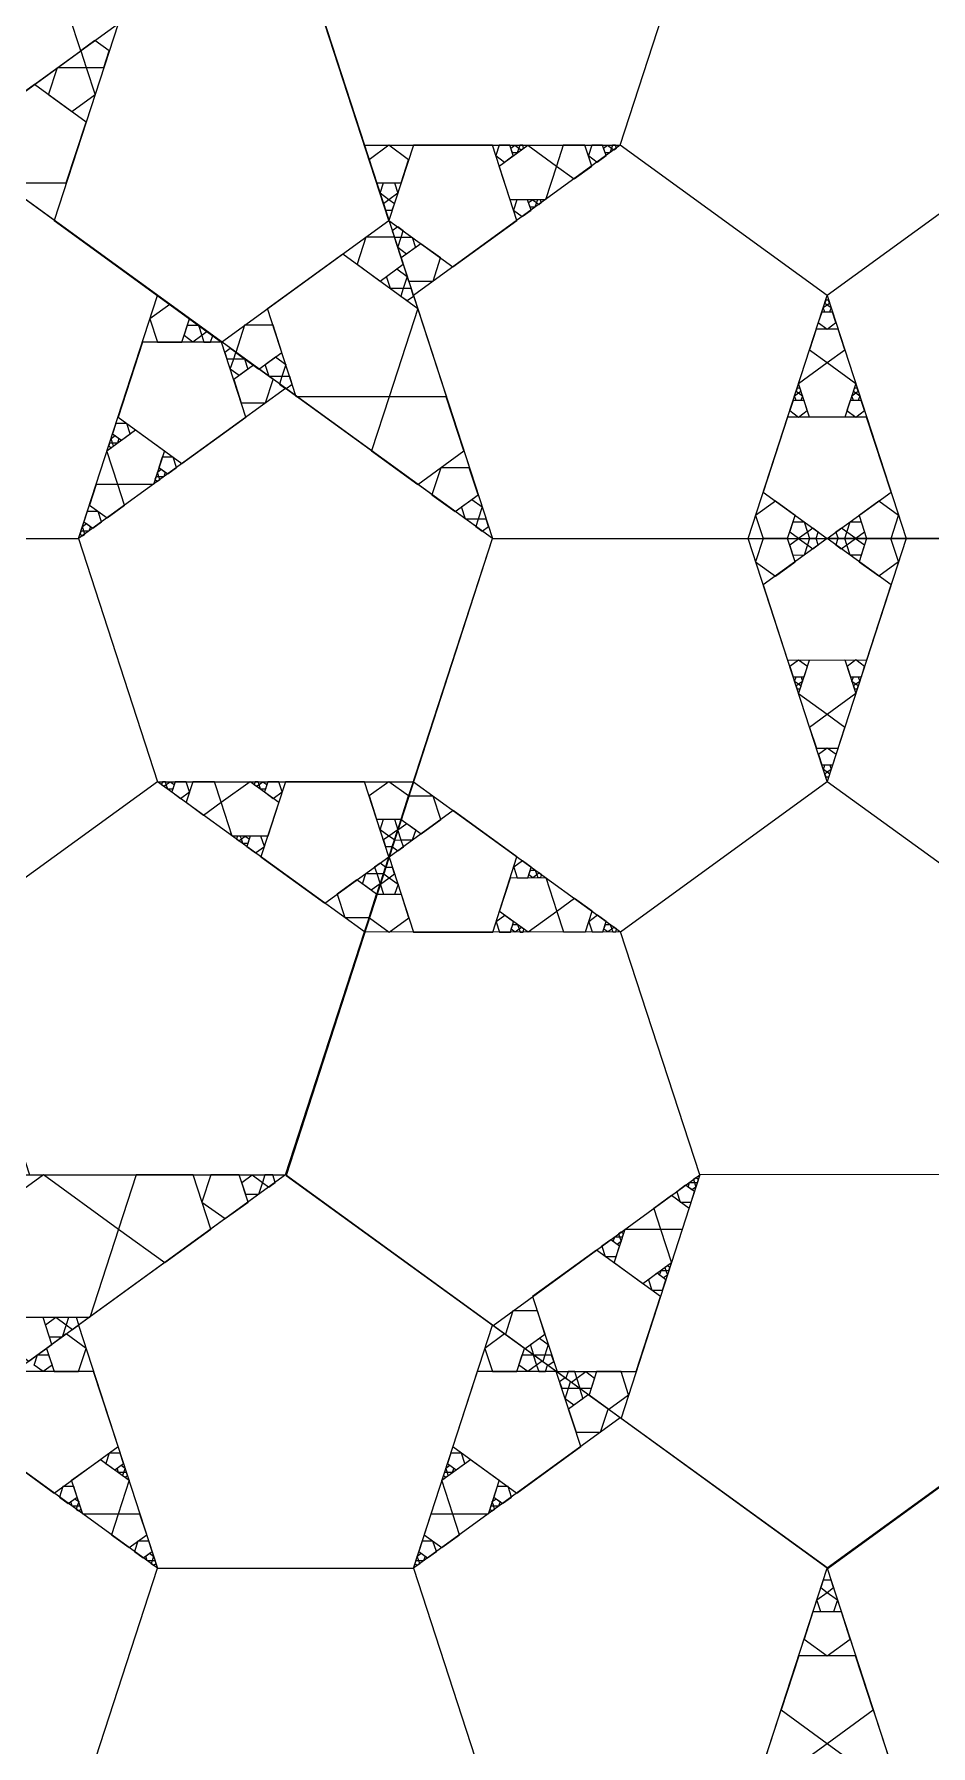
# Model space of a CAD drawing. Header units: inches. Extents: x -578 to 126, y -85 to 118.
# Drawn here: x -327.31 to -318.54, y 14.85 to 31.61 of the extents above; entities that cross this region are included whole.
import ezdxf

# ---------------------------------------------------------------- set-up
doc = ezdxf.new("R2010")
doc.units = ezdxf.units.IN
doc.header["$MEASUREMENT"] = 0
doc.layers.add('drawing', color=7, linetype='Continuous')

msp = doc.modelspace()

# ---------------------------------------------------------------- linework, layer by layer
for points in [[(-319.55, 29.048), (-321.574, 30.519), (-320.801, 32.899), (-318.298, 32.899), (-317.525, 30.519)], [(-326.101, 24.288), (-328.125, 22.817), (-330.15, 24.288), (-329.376, 26.668), (-326.874, 26.668)], [(-316.274, 26.668), (-314.249, 20.437), (-319.55, 16.587), (-324.85, 20.437), (-322.825, 26.668)], [(-319.548, 24.29), (-317.522, 22.821), (-318.292, 20.44), (-320.795, 20.437), (-321.571, 22.817)], [(-323.598, 16.587), (-322.825, 14.207), (-324.85, 12.736), (-326.874, 14.207), (-326.101, 16.587)]]:
    msp.add_lwpolyline(points, close=True)
at = {"layer": 'drawing'}
for points in [[(-328.125, 10.356), (-310.974, 10.356), (-305.674, 26.668), (-319.55, 36.749), (-333.425, 26.668)], [(-319.55, 36.749), (-333.425, 26.668), (-328.125, 10.356), (-310.974, 10.356), (-305.674, 26.668)], [(-316.274, 26.668), (-314.249, 32.899), (-319.55, 36.749), (-324.85, 32.899), (-322.825, 26.668)], [(-316.274, 26.668), (-314.249, 32.899), (-319.55, 36.749), (-324.85, 32.899), (-322.825, 26.668)], [(-320.801, 32.899), (-322.825, 34.37), (-324.85, 32.899), (-324.076, 30.519), (-321.574, 30.519)], [(-326.852, 31.444), (-327.078, 32.138), (-327.808, 32.138), (-328.033, 31.444), (-327.443, 31.014)], [(-324.463, 31.709), (-326.487, 31.709), (-327.113, 29.783), (-325.475, 28.593), (-323.837, 29.783)], [(-326.852, 31.444), (-326.799, 31.28), (-326.627, 31.28), (-326.574, 31.444), (-326.713, 31.545)], [(-327.08, 31.28), (-326.799, 31.28), (-326.712, 31.012), (-326.94, 30.847), (-327.167, 31.012)], [(-327.812, 30.746), (-327.619, 30.151), (-326.994, 30.151), (-326.8, 30.746), (-327.306, 31.114)], [(-322.825, 26.668), (-328.125, 30.519), (-333.425, 26.668), (-331.401, 20.437), (-324.85, 20.437)], [(-322.825, 26.668), (-328.125, 30.519), (-333.425, 26.668), (-331.401, 20.437), (-324.85, 20.437)], [(-326.874, 26.668), (-326.101, 29.048), (-328.125, 30.519), (-330.15, 29.048), (-329.376, 26.668)], [(-323.644, 30.378), (-323.837, 30.519), (-324.031, 30.378), (-323.957, 30.151), (-323.718, 30.151)], [(-323.598, 30.519), (-323.837, 29.783), (-323.212, 29.329), (-322.586, 29.783), (-322.825, 30.519)], [(-323.598, 30.519), (-323.837, 29.783), (-323.212, 29.329), (-322.586, 29.783), (-322.825, 30.519)], [(-321.574, 30.519), (-323.598, 29.048), (-322.825, 26.668), (-320.323, 26.668), (-319.55, 29.048)], [(-322.759, 30.519), (-322.792, 30.418), (-322.706, 30.355), (-322.62, 30.418), (-322.653, 30.519)], [(-322.478, 30.52), (-322.197, 30.316), (-322.305, 29.986), (-322.652, 29.986), (-322.759, 30.316)], [(-322.605, 30.519), (-322.566, 30.491), (-322.581, 30.445), (-322.629, 30.445), (-322.644, 30.491)], [(-322.557, 30.519), (-322.566, 30.491), (-322.543, 30.474), (-322.519, 30.491), (-322.528, 30.519)], [(-322.132, 30.519), (-322.197, 30.316), (-322.025, 30.191), (-321.853, 30.316), (-321.919, 30.519)], [(-321.853, 30.519), (-321.886, 30.418), (-321.799, 30.355), (-321.713, 30.418), (-321.746, 30.519)], [(-321.699, 30.519), (-321.66, 30.491), (-321.675, 30.445), (-321.722, 30.445), (-321.737, 30.491)], [(-321.651, 30.519), (-321.66, 30.491), (-321.636, 30.474), (-321.612, 30.491), (-321.621, 30.519)], [(-319.55, 29.048), (-318.776, 26.668), (-316.274, 26.668), (-315.501, 29.048), (-317.525, 30.519)], [(-323.751, 30.049), (-323.837, 29.986), (-323.924, 30.049), (-323.891, 30.151), (-323.784, 30.151)], [(-323.784, 29.947), (-323.837, 29.986), (-323.891, 29.947), (-323.87, 29.885), (-323.804, 29.885)], [(-322.586, 29.986), (-322.619, 29.885), (-322.533, 29.822), (-322.447, 29.885), (-322.48, 29.986)], [(-322.432, 29.986), (-322.393, 29.958), (-322.408, 29.913), (-322.456, 29.913), (-322.471, 29.958)], [(-322.384, 29.986), (-322.393, 29.958), (-322.37, 29.941), (-322.346, 29.958), (-322.355, 29.986)], [(-323.784, 29.619), (-323.718, 29.619), (-323.698, 29.682), (-323.751, 29.721), (-323.804, 29.682)], [(-323.784, 29.619), (-324.063, 29.619), (-324.149, 29.354), (-323.924, 29.19), (-323.698, 29.354)], [(-323.751, 29.517), (-323.718, 29.619), (-323.611, 29.619), (-323.578, 29.517), (-323.665, 29.454)], [(-323.644, 29.188), (-323.405, 29.188), (-323.331, 29.416), (-323.525, 29.556), (-323.718, 29.416)], [(-323.553, 28.921), (-323.834, 28.057), (-324.743, 28.057), (-325.024, 28.921), (-324.289, 29.456)], [(-323.659, 29.236), (-323.698, 29.116), (-323.823, 29.116), (-323.861, 29.236), (-323.76, 29.309)], [(-323.621, 29.116), (-323.698, 29.116), (-323.721, 29.043), (-323.659, 28.998), (-323.597, 29.043)], [(-319.573, 28.975), (-319.55, 28.958), (-319.526, 28.975), (-319.535, 29.003), (-319.564, 29.003)], [(-325.981, 28.961), (-326.175, 28.821), (-326.101, 28.593), (-325.862, 28.593), (-325.788, 28.821)], [(-319.636, 28.783), (-319.55, 28.72), (-319.463, 28.783), (-319.496, 28.884), (-319.603, 28.884)], [(-319.588, 28.93), (-319.55, 28.958), (-319.511, 28.93), (-319.526, 28.884), (-319.573, 28.884)], [(-325.701, 28.758), (-325.668, 28.656), (-325.755, 28.593), (-325.841, 28.656), (-325.808, 28.758)], [(-325.615, 28.695), (-325.668, 28.656), (-325.647, 28.593), (-325.582, 28.593), (-325.561, 28.656)], [(-324.971, 28.757), (-325.25, 28.757), (-325.336, 28.492), (-325.11, 28.328), (-324.885, 28.492)], [(-319.722, 28.518), (-319.55, 28.392), (-319.377, 28.518), (-319.443, 28.72), (-319.656, 28.72)], [(-325.236, 27.858), (-325.475, 28.593), (-326.248, 28.593), (-326.487, 27.858), (-325.862, 27.403)], [(-325.422, 28.43), (-325.356, 28.43), (-325.336, 28.492), (-325.389, 28.531), (-325.442, 28.492)], [(-325.389, 28.327), (-325.356, 28.43), (-325.249, 28.43), (-325.216, 28.327), (-325.302, 28.264)], [(-325.282, 27.998), (-325.043, 27.998), (-324.969, 28.226), (-325.162, 28.366), (-325.356, 28.226)], [(-324.845, 28.373), (-324.884, 28.254), (-325.009, 28.254), (-325.048, 28.373), (-324.947, 28.447)], [(-319.83, 28.188), (-319.55, 28.392), (-319.269, 28.188), (-319.376, 27.858), (-319.723, 27.858)], [(-324.807, 28.254), (-324.884, 28.254), (-324.908, 28.181), (-324.846, 28.136), (-324.784, 28.181)], [(-326.101, 24.288), (-323.598, 24.288), (-322.825, 26.668), (-324.85, 28.139), (-326.874, 26.668)], [(-323.276, 28.057), (-323.834, 28.057), (-324.006, 27.526), (-323.555, 27.198), (-323.104, 27.526)], [(-319.916, 27.921), (-319.83, 27.858), (-319.744, 27.921), (-319.776, 28.022), (-319.883, 28.022)], [(-319.868, 28.067), (-319.83, 28.095), (-319.791, 28.067), (-319.806, 28.022), (-319.854, 28.022)], [(-319.853, 28.113), (-319.83, 28.095), (-319.806, 28.113), (-319.815, 28.141), (-319.844, 28.141)], [(-319.356, 27.921), (-319.269, 27.858), (-319.183, 27.921), (-319.216, 28.022), (-319.323, 28.022)], [(-319.308, 28.067), (-319.269, 28.095), (-319.231, 28.067), (-319.245, 28.022), (-319.293, 28.022)], [(-319.293, 28.113), (-319.269, 28.095), (-319.246, 28.113), (-319.255, 28.141), (-319.284, 28.141)], [(-320.175, 27.123), (-319.55, 26.668), (-318.924, 27.123), (-319.163, 27.858), (-319.936, 27.858)], [(-320.175, 27.123), (-319.55, 26.668), (-318.924, 27.123), (-319.163, 27.858), (-319.936, 27.858)], [(-326.141, 27.198), (-326.489, 27.198), (-326.596, 27.529), (-326.315, 27.733), (-326.034, 27.529)], [(-326.493, 27.603), (-326.541, 27.603), (-326.556, 27.649), (-326.517, 27.677), (-326.478, 27.649)], [(-326.368, 27.694), (-326.401, 27.795), (-326.508, 27.795), (-326.541, 27.694), (-326.454, 27.632)], [(-326.532, 27.575), (-326.541, 27.603), (-326.57, 27.603), (-326.579, 27.575), (-326.556, 27.558)], [(-326.04, 27.274), (-326.088, 27.274), (-326.102, 27.319), (-326.064, 27.348), (-326.025, 27.319)], [(-325.915, 27.365), (-325.948, 27.466), (-326.054, 27.466), (-326.087, 27.365), (-326.001, 27.302)], [(-323.051, 27.362), (-323.329, 27.362), (-323.416, 27.097), (-323.19, 26.933), (-322.965, 27.097)], [(-326.423, 26.996), (-326.489, 27.198), (-326.702, 27.198), (-326.768, 26.996), (-326.595, 26.871)], [(-326.079, 27.246), (-326.088, 27.274), (-326.117, 27.274), (-326.126, 27.246), (-326.102, 27.229)], [(-322.925, 26.978), (-322.964, 26.859), (-323.089, 26.859), (-323.128, 26.978), (-323.027, 27.052)], [(-320.056, 27.036), (-320.249, 26.895), (-320.175, 26.668), (-319.936, 26.668), (-319.862, 26.895)], [(-318.924, 26.668), (-318.85, 26.895), (-319.043, 27.036), (-319.237, 26.895), (-319.163, 26.668)], [(-326.649, 26.832), (-326.681, 26.933), (-326.788, 26.933), (-326.821, 26.832), (-326.735, 26.769)], [(-322.887, 26.859), (-322.964, 26.859), (-322.988, 26.786), (-322.926, 26.741), (-322.864, 26.786)], [(-319.775, 26.833), (-319.742, 26.731), (-319.829, 26.668), (-319.916, 26.731), (-319.883, 26.833)], [(-319.27, 26.668), (-319.357, 26.731), (-319.324, 26.833), (-319.216, 26.833), (-319.183, 26.731)], [(-326.812, 26.713), (-326.821, 26.741), (-326.85, 26.741), (-326.859, 26.713), (-326.836, 26.696)], [(-326.773, 26.741), (-326.821, 26.741), (-326.836, 26.787), (-326.797, 26.815), (-326.758, 26.787)], [(-322.826, 26.666), (-324.844, 20.433), (-319.539, 16.588), (-314.243, 20.444), (-316.275, 26.673)], [(-319.548, 24.29), (-320.323, 26.669), (-322.826, 26.666), (-323.597, 24.285), (-321.571, 22.817)], [(-320.176, 26.669), (-320.249, 26.441), (-320.056, 26.301), (-319.863, 26.442), (-319.937, 26.669)], [(-318.924, 26.216), (-319.55, 26.669), (-320.175, 26.214), (-319.936, 25.479), (-319.162, 25.48)], [(-318.924, 26.216), (-319.55, 26.669), (-320.175, 26.214), (-319.936, 25.479), (-319.162, 25.48)], [(-319.83, 26.67), (-319.743, 26.607), (-319.776, 26.505), (-319.883, 26.504), (-319.916, 26.606)], [(-319.723, 26.669), (-319.743, 26.607), (-319.69, 26.568), (-319.636, 26.607), (-319.657, 26.669)], [(-319.689, 26.769), (-319.742, 26.731), (-319.722, 26.668), (-319.656, 26.668), (-319.636, 26.731)], [(-317.522, 22.821), (-315.499, 24.294), (-316.275, 26.673), (-318.777, 26.67), (-319.548, 24.29)], [(-319.411, 26.568), (-319.357, 26.607), (-319.378, 26.67), (-319.444, 26.67), (-319.464, 26.607)], [(-319.377, 26.668), (-319.357, 26.731), (-319.41, 26.769), (-319.463, 26.731), (-319.443, 26.668)], [(-319.324, 26.505), (-319.357, 26.607), (-319.271, 26.67), (-319.184, 26.607), (-319.217, 26.505)], [(-319.044, 26.302), (-318.851, 26.443), (-318.925, 26.67), (-319.164, 26.67), (-319.237, 26.442)], [(-319.743, 25.417), (-319.829, 25.479), (-319.915, 25.416), (-319.882, 25.315), (-319.776, 25.315)], [(-319.268, 25.15), (-319.548, 24.945), (-319.83, 25.149), (-319.723, 25.479), (-319.375, 25.48)], [(-319.183, 25.417), (-319.269, 25.48), (-319.355, 25.417), (-319.322, 25.316), (-319.215, 25.316)], [(-319.79, 25.27), (-319.829, 25.242), (-319.868, 25.27), (-319.853, 25.315), (-319.805, 25.315)], [(-319.23, 25.27), (-319.269, 25.242), (-319.307, 25.27), (-319.293, 25.316), (-319.245, 25.316)], [(-319.805, 25.224), (-319.829, 25.242), (-319.853, 25.224), (-319.843, 25.197), (-319.814, 25.197)], [(-319.245, 25.225), (-319.269, 25.242), (-319.292, 25.225), (-319.283, 25.197), (-319.254, 25.197)], [(-319.376, 24.82), (-319.548, 24.945), (-319.721, 24.82), (-319.655, 24.617), (-319.442, 24.617)], [(-319.462, 24.555), (-319.548, 24.617), (-319.634, 24.555), (-319.601, 24.453), (-319.495, 24.453)], [(-319.509, 24.408), (-319.548, 24.38), (-319.586, 24.408), (-319.572, 24.453), (-319.524, 24.453)], [(-319.524, 24.363), (-319.548, 24.38), (-319.571, 24.363), (-319.562, 24.335), (-319.533, 24.335)], [(-328.125, 22.817), (-327.352, 20.437), (-324.85, 20.437), (-324.076, 22.817), (-326.101, 24.288)], [(-326.039, 24.243), (-326.015, 24.26), (-326.024, 24.288), (-326.053, 24.288), (-326.062, 24.26)], [(-326, 24.215), (-326.015, 24.26), (-325.976, 24.288), (-325.938, 24.26), (-325.952, 24.215)], [(-325.875, 24.124), (-325.789, 24.187), (-325.822, 24.288), (-325.928, 24.288), (-325.961, 24.187)], [(-325.65, 23.96), (-325.477, 24.086), (-325.543, 24.288), (-325.756, 24.288), (-325.822, 24.086)], [(-325.37, 23.755), (-325.477, 24.086), (-325.196, 24.29), (-324.915, 24.086), (-325.023, 23.755)], [(-325.132, 24.243), (-325.108, 24.26), (-325.117, 24.288), (-325.147, 24.288), (-325.156, 24.26)], [(-325.094, 24.215), (-325.108, 24.26), (-325.07, 24.288), (-325.031, 24.26), (-325.046, 24.215)], [(-324.463, 23.098), (-323.837, 23.553), (-324.076, 24.288), (-324.85, 24.288), (-325.089, 23.553)], [(-324.463, 23.098), (-323.837, 23.553), (-324.076, 24.288), (-324.85, 24.288), (-325.089, 23.553)], [(-324.969, 24.124), (-324.883, 24.187), (-324.915, 24.288), (-325.022, 24.288), (-325.055, 24.187)], [(-323.644, 24.148), (-323.837, 24.288), (-324.031, 24.148), (-323.957, 23.92), (-323.718, 23.92)], [(-323.329, 23.918), (-323.403, 24.145), (-323.642, 24.145), (-323.716, 23.917), (-323.522, 23.777)], [(-323.21, 24.005), (-323.835, 23.55), (-323.595, 22.814), (-322.822, 22.815), (-322.584, 23.551)], [(-323.751, 23.818), (-323.837, 23.755), (-323.924, 23.818), (-323.891, 23.92), (-323.784, 23.92)], [(-323.609, 23.714), (-323.716, 23.714), (-323.749, 23.816), (-323.662, 23.879), (-323.575, 23.816)], [(-325.305, 23.71), (-325.281, 23.727), (-325.291, 23.755), (-325.32, 23.755), (-325.329, 23.727)], [(-325.267, 23.682), (-325.281, 23.727), (-325.243, 23.756), (-325.204, 23.727), (-325.219, 23.682)], [(-325.142, 23.591), (-325.056, 23.654), (-325.089, 23.755), (-325.195, 23.755), (-325.228, 23.654)], [(-323.784, 23.717), (-323.837, 23.755), (-323.891, 23.717), (-323.87, 23.654), (-323.804, 23.654)], [(-323.695, 23.651), (-323.716, 23.714), (-323.782, 23.713), (-323.802, 23.651), (-323.749, 23.612)], [(-323.977, 23.451), (-323.956, 23.389), (-323.891, 23.389), (-323.87, 23.451), (-323.924, 23.49)], [(-322.53, 23.512), (-322.616, 23.45), (-322.583, 23.348), (-322.477, 23.348), (-322.444, 23.45)], [(-324.343, 23.185), (-324.27, 22.958), (-324.031, 22.958), (-323.957, 23.185), (-324.15, 23.326)], [(-324.064, 23.389), (-323.956, 23.389), (-323.923, 23.287), (-324.01, 23.224), (-324.097, 23.287)], [(-323.921, 23.284), (-323.835, 23.347), (-323.748, 23.284), (-323.781, 23.182), (-323.888, 23.182)], [(-323.888, 23.386), (-323.835, 23.347), (-323.781, 23.386), (-323.802, 23.448), (-323.868, 23.448)], [(-322.302, 23.349), (-322.194, 23.018), (-322.475, 22.814), (-322.756, 23.018), (-322.649, 23.348)], [(-322.405, 23.422), (-322.39, 23.376), (-322.429, 23.348), (-322.468, 23.376), (-322.453, 23.422)], [(-322.367, 23.394), (-322.39, 23.376), (-322.381, 23.349), (-322.352, 23.349), (-322.343, 23.376)], [(-324.027, 22.954), (-323.834, 22.814), (-323.641, 22.955), (-323.715, 23.182), (-323.954, 23.182)], [(-322.022, 23.144), (-322.194, 23.018), (-322.128, 22.816), (-321.915, 22.816), (-321.849, 23.019)], [(-322.703, 22.979), (-322.789, 22.917), (-322.756, 22.815), (-322.649, 22.815), (-322.617, 22.917)], [(-321.796, 22.98), (-321.882, 22.917), (-321.849, 22.816), (-321.743, 22.816), (-321.71, 22.918)], [(-321.571, 22.817), (-324.073, 22.814), (-324.844, 20.433), (-322.818, 18.964), (-320.795, 20.437)], [(-322.578, 22.889), (-322.563, 22.843), (-322.602, 22.815), (-322.64, 22.843), (-322.626, 22.889)], [(-322.539, 22.861), (-322.563, 22.843), (-322.554, 22.815), (-322.525, 22.815), (-322.516, 22.843)], [(-321.671, 22.89), (-321.656, 22.844), (-321.695, 22.816), (-321.734, 22.844), (-321.719, 22.89)], [(-321.633, 22.862), (-321.656, 22.844), (-321.647, 22.816), (-321.618, 22.816), (-321.609, 22.844)], [(-324.85, 20.437), (-330.15, 16.587), (-328.125, 10.356), (-321.574, 10.356), (-319.55, 16.587)], [(-324.85, 20.437), (-330.15, 16.587), (-328.125, 10.356), (-321.574, 10.356), (-319.55, 16.587)], [(-327.217, 20.442), (-326.482, 19.907), (-326.763, 19.042), (-327.672, 19.042), (-327.953, 19.907)], [(-323.598, 16.587), (-322.825, 18.967), (-324.85, 20.437), (-326.874, 18.967), (-326.101, 16.587)], [(-326.309, 20.438), (-326.482, 19.907), (-326.031, 19.579), (-325.579, 19.907), (-325.752, 20.438)], [(-325.579, 20.437), (-325.666, 20.172), (-325.44, 20.009), (-325.214, 20.172), (-325.301, 20.437)], [(-325.176, 20.438), (-325.074, 20.364), (-325.113, 20.245), (-325.238, 20.245), (-325.277, 20.364)], [(-325.051, 20.437), (-325.074, 20.364), (-325.012, 20.319), (-324.95, 20.364), (-324.974, 20.437)], [(-320.795, 20.437), (-321.565, 18.057), (-319.539, 16.588), (-317.517, 18.061), (-318.292, 20.44)], [(-321.02, 20.273), (-320.987, 20.172), (-320.881, 20.172), (-320.848, 20.274), (-320.934, 20.336)], [(-320.896, 20.364), (-320.848, 20.364), (-320.833, 20.319), (-320.872, 20.291), (-320.91, 20.319)], [(-320.857, 20.392), (-320.848, 20.364), (-320.818, 20.364), (-320.809, 20.392), (-320.833, 20.41)], [(-319.55, 16.587), (-317.525, 10.356), (-310.974, 10.356), (-308.949, 16.587), (-314.249, 20.437)], [(-319.55, 16.587), (-317.525, 10.356), (-310.974, 10.356), (-308.949, 16.587), (-314.249, 20.437)], [(-321.246, 20.109), (-321.179, 19.907), (-320.966, 19.907), (-320.901, 20.11), (-321.073, 20.235)], [(-321.753, 19.74), (-321.72, 19.638), (-321.613, 19.639), (-321.581, 19.74), (-321.667, 19.802)], [(-321.628, 19.831), (-321.581, 19.831), (-321.566, 19.785), (-321.604, 19.757), (-321.643, 19.785)], [(-321.527, 19.906), (-321.179, 19.907), (-321.072, 19.577), (-321.353, 19.372), (-321.634, 19.576)], [(-321.59, 19.859), (-321.581, 19.831), (-321.551, 19.831), (-321.542, 19.859), (-321.566, 19.876)], [(-322.431, 19.246), (-322.192, 18.511), (-321.418, 18.511), (-321.18, 19.247), (-321.806, 19.701)], [(-322.431, 19.246), (-322.192, 18.511), (-321.418, 18.511), (-321.18, 19.247), (-321.806, 19.701)], [(-321.299, 19.411), (-321.266, 19.31), (-321.16, 19.31), (-321.127, 19.411), (-321.213, 19.474)], [(-321.175, 19.502), (-321.127, 19.502), (-321.112, 19.456), (-321.151, 19.428), (-321.189, 19.456)], [(-321.136, 19.53), (-321.127, 19.502), (-321.098, 19.502), (-321.089, 19.53), (-321.112, 19.547)], [(-327.5, 19.042), (-327.586, 18.777), (-327.36, 18.613), (-327.135, 18.777), (-327.221, 19.042)], [(-327.096, 19.043), (-326.994, 18.969), (-327.033, 18.85), (-327.158, 18.85), (-327.197, 18.969)], [(-326.971, 19.042), (-326.994, 18.969), (-326.932, 18.924), (-326.87, 18.969), (-326.894, 19.042)], [(-322.385, 19.105), (-322.624, 19.105), (-322.698, 18.878), (-322.505, 18.738), (-322.311, 18.878)], [(-326.874, 18.512), (-326.8, 18.739), (-326.994, 18.88), (-327.187, 18.739), (-327.113, 18.512)], [(-322.706, 18.88), (-322.899, 18.739), (-322.825, 18.512), (-322.586, 18.512), (-322.512, 18.739)], [(-322.278, 18.776), (-322.311, 18.674), (-322.418, 18.674), (-322.451, 18.776), (-322.365, 18.839)], [(-327.22, 18.512), (-327.307, 18.575), (-327.274, 18.677), (-327.167, 18.677), (-327.133, 18.575)], [(-322.425, 18.677), (-322.392, 18.575), (-322.479, 18.512), (-322.566, 18.575), (-322.533, 18.677)], [(-322.339, 18.613), (-322.392, 18.575), (-322.372, 18.512), (-322.306, 18.512), (-322.286, 18.575)], [(-322.245, 18.674), (-322.311, 18.674), (-322.331, 18.612), (-322.278, 18.573), (-322.225, 18.612)], [(-326.726, 18.512), (-327.5, 18.512), (-327.739, 17.777), (-327.113, 17.322), (-326.487, 17.777)], [(-321.961, 17.777), (-322.2, 18.512), (-322.973, 18.512), (-323.212, 17.777), (-322.586, 17.322)], [(-321.961, 17.777), (-322.2, 18.512), (-322.973, 18.512), (-323.212, 17.777), (-322.586, 17.322)], [(-322.146, 18.348), (-322.08, 18.348), (-322.06, 18.411), (-322.113, 18.45), (-322.167, 18.411)], [(-322.052, 18.409), (-321.999, 18.448), (-322.019, 18.511), (-322.085, 18.511), (-322.105, 18.448)], [(-321.966, 18.346), (-321.999, 18.448), (-321.912, 18.511), (-321.825, 18.448), (-321.858, 18.346)], [(-321.685, 18.143), (-321.492, 18.284), (-321.566, 18.511), (-321.805, 18.511), (-321.878, 18.284)], [(-322.114, 18.246), (-322.08, 18.348), (-321.973, 18.348), (-321.94, 18.246), (-322.027, 18.183)], [(-322.006, 17.917), (-321.767, 17.917), (-321.693, 18.144), (-321.887, 18.285), (-322.08, 18.144)], [(-326.101, 16.587), (-328.125, 18.058), (-330.15, 16.587), (-329.376, 14.207), (-326.874, 14.207)], [(-322.825, 14.207), (-320.323, 14.207), (-319.55, 16.587), (-321.574, 18.058), (-323.598, 16.587)], [(-315.501, 16.587), (-317.525, 18.058), (-319.55, 16.587), (-318.776, 14.207), (-316.274, 14.207)], [(-326.379, 17.447), (-326.486, 17.117), (-326.833, 17.117), (-326.941, 17.447), (-326.66, 17.651)], [(-326.467, 17.714), (-326.574, 17.714), (-326.606, 17.613), (-326.52, 17.55), (-326.434, 17.613)], [(-322.866, 17.117), (-323.213, 17.117), (-323.32, 17.447), (-323.039, 17.651), (-322.759, 17.447)], [(-323.093, 17.613), (-323.126, 17.714), (-323.232, 17.714), (-323.265, 17.613), (-323.179, 17.55)], [(-326.419, 17.567), (-326.434, 17.522), (-326.482, 17.522), (-326.497, 17.567), (-326.458, 17.596)], [(-326.405, 17.522), (-326.434, 17.522), (-326.443, 17.494), (-326.419, 17.477), (-326.396, 17.494)], [(-323.256, 17.494), (-323.265, 17.522), (-323.295, 17.522), (-323.304, 17.494), (-323.28, 17.477)], [(-323.217, 17.522), (-323.265, 17.522), (-323.28, 17.567), (-323.241, 17.596), (-323.203, 17.567)], [(-326.92, 17.385), (-327.027, 17.385), (-327.06, 17.283), (-326.974, 17.221), (-326.887, 17.283)], [(-326.872, 17.238), (-326.887, 17.193), (-326.935, 17.193), (-326.95, 17.238), (-326.911, 17.266)], [(-322.764, 17.193), (-322.812, 17.193), (-322.827, 17.238), (-322.788, 17.266), (-322.749, 17.238)], [(-322.639, 17.283), (-322.672, 17.385), (-322.779, 17.385), (-322.812, 17.283), (-322.726, 17.221)], [(-326.858, 17.193), (-326.887, 17.193), (-326.896, 17.165), (-326.873, 17.147), (-326.849, 17.165)], [(-326.273, 17.117), (-326.486, 17.117), (-326.552, 16.914), (-326.38, 16.789), (-326.207, 16.914)], [(-323.147, 16.914), (-323.213, 17.117), (-323.426, 17.117), (-323.492, 16.914), (-323.32, 16.789)], [(-322.803, 17.165), (-322.812, 17.193), (-322.841, 17.193), (-322.85, 17.165), (-322.827, 17.147)], [(-326.187, 16.852), (-326.293, 16.852), (-326.326, 16.751), (-326.24, 16.688), (-326.154, 16.751)], [(-323.373, 16.751), (-323.406, 16.852), (-323.512, 16.852), (-323.545, 16.751), (-323.459, 16.688)], [(-326.139, 16.705), (-326.154, 16.66), (-326.202, 16.66), (-326.216, 16.705), (-326.178, 16.733)], [(-326.125, 16.66), (-326.154, 16.66), (-326.163, 16.632), (-326.139, 16.615), (-326.115, 16.632)], [(-323.536, 16.632), (-323.545, 16.66), (-323.575, 16.66), (-323.584, 16.632), (-323.56, 16.615)], [(-323.498, 16.66), (-323.545, 16.66), (-323.56, 16.705), (-323.521, 16.733), (-323.483, 16.705)], [(-319.612, 16.396), (-319.55, 16.35), (-319.487, 16.396), (-319.511, 16.469), (-319.588, 16.469)], [(-319.651, 16.277), (-319.55, 16.35), (-319.448, 16.277), (-319.487, 16.158), (-319.612, 16.158)], [(-319.775, 15.893), (-319.55, 15.729), (-319.324, 15.893), (-319.41, 16.158), (-319.689, 16.158)], [(-320.001, 15.198), (-319.549, 14.87), (-319.098, 15.198), (-319.271, 15.729), (-319.828, 15.729)], [(-320.285, 14.336), (-319.55, 14.87), (-318.814, 14.336), (-319.095, 13.471), (-320.004, 13.471)]]:
    msp.add_lwpolyline(points, close=True, dxfattribs=at)

doc.saveas('drawing.dxf')
